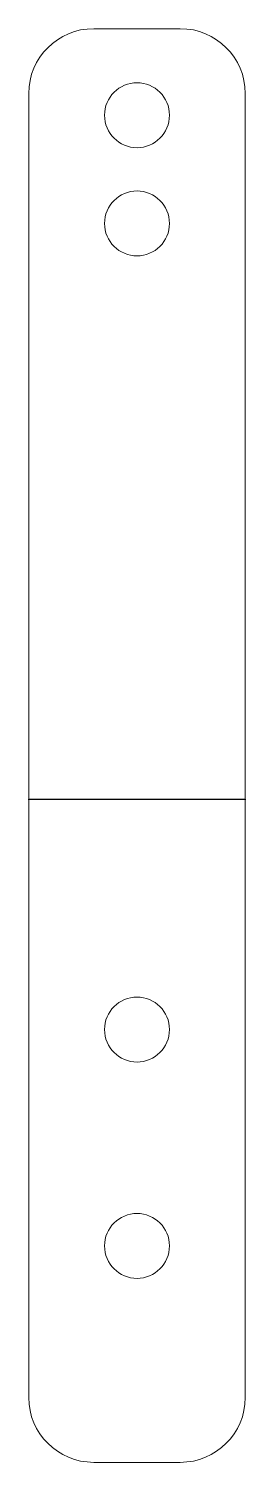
# Model space of a CAD drawing. Header units: millimetres. Extents: x 0 to 10, y -31.3 to 35.
import ezdxf

# ---------------------------------------------------------------- set-up
doc = ezdxf.new("R2010")
doc.units = ezdxf.units.MM
doc.header["$PDSIZE"] = -1
doc.linetypes.add('CENTERX2', pattern=[20.32, 12.7, -2.54, 2.54, -2.54])

msp = doc.modelspace()

# ---------------------------------------------------------------- linework, layer by layer
at = {"color": 7, "linetype": 'Continuous', "lineweight": 15}
for p, q in [((7, 35), (3, 35)), ((0, -28.255), (0, 32)), ((10, -28.255), (10, 32)), ((7, -31.255), (3, -31.255))]:
    msp.add_line(p, q, dxfattribs=at)
at = {"color": 7, "linetype": 'CENTERX2'}
msp.add_line((10, -0.627), (0, -0.627), dxfattribs=at)
at = {"color": 7, "linetype": 'Continuous', "lineweight": 15}
for centre in [(5, 31), (5, 26), (5, -11.255), (5, -21.255)]:
    msp.add_circle(centre, 1.5, dxfattribs=at)
for centre, start, end in [((3, 32), 90, 180), ((7, 32), 0, 90), ((3, -28.255), 180, 270), ((7, -28.255), 270, 0)]:
    msp.add_arc(centre, 3, start, end, dxfattribs=at)
at = {"color": 7, "linetype": 'Continuous'}
for p in [(0, -0.627), (10, -0.627)]:
    msp.add_point(p, dxfattribs=at)

doc.saveas('drawing.dxf')
